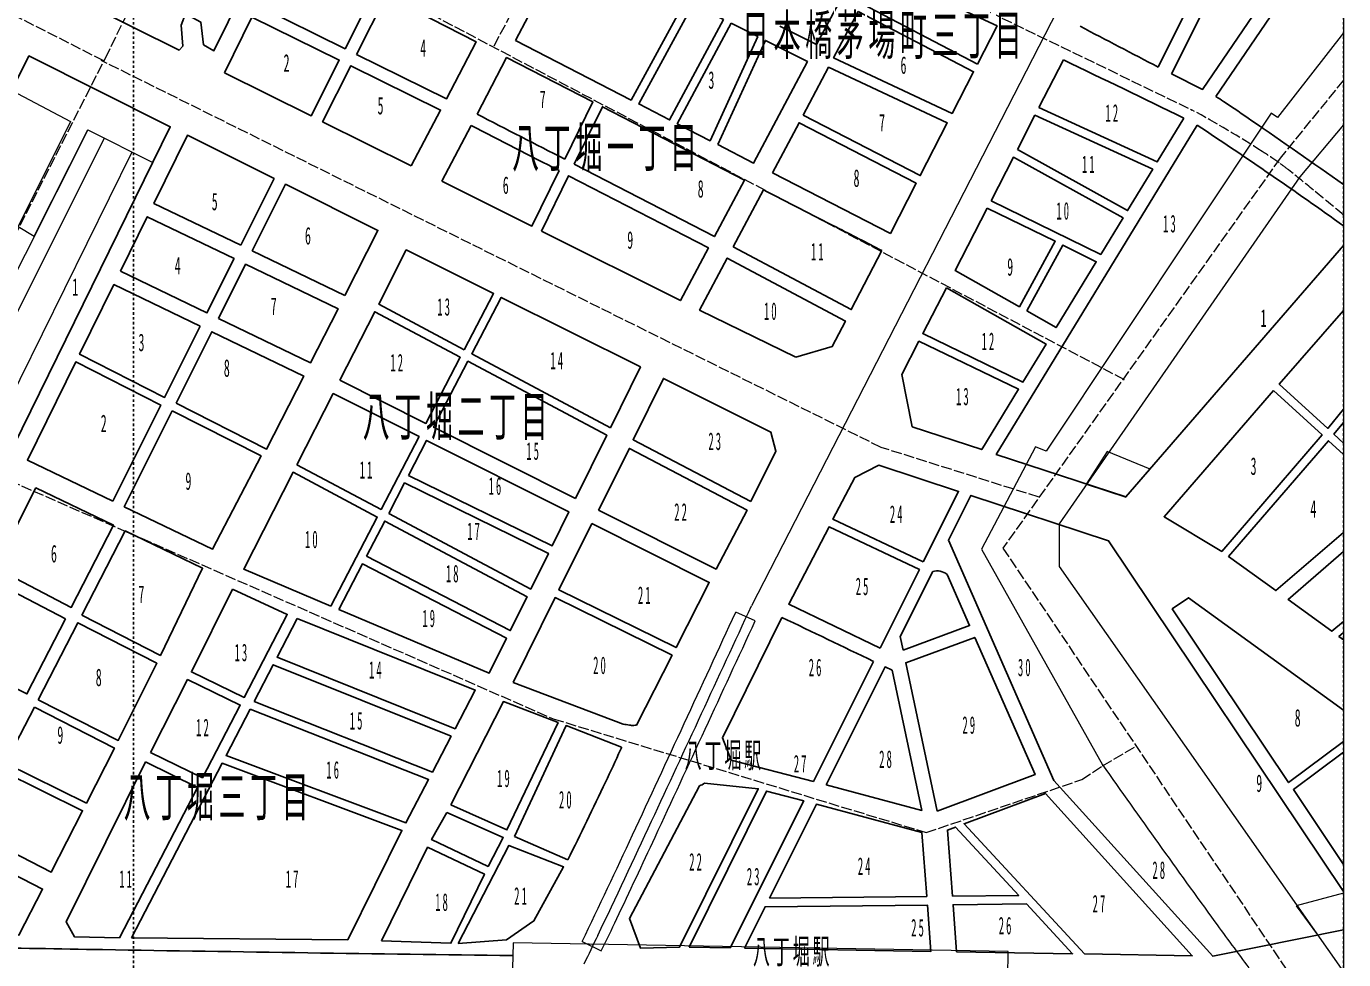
# Model space of a CAD drawing. Units: millimetres, scale not verified. Extents: x -73 to 77, y -72 to 79.
# Drawn here: x 22.6 to 77, y -15.8 to 22.8 of the extents above; entities that cross this region are included whole.
import ezdxf
from ezdxf.enums import TextEntityAlignment as Align

# ---------------------------------------------------------------- set-up
doc = ezdxf.new("R2010")
doc.units = ezdxf.units.MM
doc.header["$LTSCALE"] = 0.25
doc.linetypes.add('USER1', pattern=[0.70556, 0.35278, -0.35278])
doc.linetypes.add('USER3', pattern=[2.11668, 1.7639, -0.35278])
for name, color, linetype in [('0-0_01 グリッド', 7, 'USER1'), ('0-4_05 町名', 7, 'Continuous'), ('0-5_06 駅名・鉄道名', 7, 'Continuous'), ('0-6_07 街区符号', 7, 'Continuous'), ('0-8_09 鉄道地下', 7, 'Continuous'), ('1-9_26 道路', 7, 'Continuous')]:
    doc.layers.add(name, color=color, linetype=linetype)
for name, color, linetype, lineweight in [('0-2_03 施設名・公園名', 7, 'Continuous', 18), ('0-7_08 地下鉄', 7, 'Continuous', 18), ('0-C_13 町界', 30, 'USER3', 18), ('1-1_18 高速分離帯', 5, 'Continuous', 18), ('1-2_19 鉄道駅', 6, 'Continuous', 18), ('1-D_30 公園・緑地', 3, 'Continuous', 18), ('1-E_31 地形', 7, 'Continuous', 18), ('1-F_32 海・河川', 150, 'Continuous', 18)]:
    doc.layers.add(name, color=color, linetype=linetype, lineweight=lineweight)
doc.styles.add('ＭＳ ゴシック', font='')
doc.styles.get('ＭＳ ゴシック').set_extended_font_data('MS Gothic')

msp = doc.modelspace()

# ---------------------------------------------------------------- linework, layer by layer
at = {"layer": '0-0_01 グリッド'}
for p, q in [((26.9854, -71.1492), (26.9854, 78.6565)), ((76.9858, -71.1492), (76.9858, 78.6565))]:
    msp.add_line(p, q, dxfattribs=at)
at = {"layer": '0-2_03 施設名・公園名'}
msp.add_lwpolyline([(76.9889, -71.1492), (-73.0153, -71.1492), (-73.0153, 78.6565), (76.9889, 78.6565)], close=True, dxfattribs=at)
at = {"layer": '0-7_08 地下鉄'}
for p, q in [((52.6726, -1.8097), (51.8712, -1.4411)), ((45.5274, -15.0541), (46.3163, -15.4486))]:
    msp.add_line(p, q, dxfattribs=at)
msp.add_lwpolyline([(76.9889, 46.5639), (76.0701, 44.7262), (74.0926, 40.8718), (66.9633, 26.9735), (52.522, -1.1793)], dxfattribs=at)
for centre, radius, start, end in [((-2057.1689, 969.0524), 2321.6175, 335.03979, 335.29006), ((-3021.6528, 1417.7985), 3385.8601, 335.05674, 335.22289), ((-2127.8611, 1001.7641), 2400.3932, 335.0512, 335.28611), ((-275.353, 139.5404), 356.6524, 334.35699, 335.19465), ((-217.6266, 112.036), 292.236, 334.2218, 335.17818), ((-478.6624, 234.2845), 581.3602, 334.70542, 335.07257), ((-29.9513, 22.0997), 85.0095, 333.78794, 334.78579), ((102.9556, -42.8205), 63.3184, 153.73984, 154.93571)]:
    msp.add_arc(centre, radius, start, end, dxfattribs=at)
at = {"layer": '0-8_09 鉄道地下'}
for centre, radius, start, end in [((46.1251, 1240.7678), 1256.329, 268.82361, 269.06906), ((104.6184, 4798.9), 4814.9419, 269.06102, 269.2627)]:
    msp.add_arc(centre, radius, start, end, dxfattribs=at)
at = {"layer": '0-C_13 町界'}
for p, q in [((25.7638, 21.3404), (-13.6229, 41.3972)), ((46.8017, 30.8944), (70.7322, 19.3116)), ((67.932, 8.1587), (29.479, 28.4436))]:
    msp.add_line(p, q, dxfattribs=at)
for points in [[(-2.0969, -52.4385), (-1.5677, -51.6447), (2.2708, -40.0436), (5.2984, -27.9967), (5.4162, -22.5287), (5.1813, -17.7661), (8.1799, -12.7097), (17.6457, 5.3995), (25.8265, 21.4579), (33.5139, 37.127), (44.0973, 58.5288), (54.3383, 78.6565)], [(41.8869, 21.9723), (54.8812, 46.1374), (61.5841, 58.7492)], [(-21.814, 24.6619), (15.8233, 5.9876), (21.3726, 4.2158), (44.3323, -5.8536), (59.7375, -10.5572), (66.1661, -8.3668), (67.028, -7.7939), (68.4391, -6.9705)], [(64.4063, 3.308), (57.8799, 5.3658), (25.6591, 21.3583)], [(76.9889, 20.5518), (74.3661, 17.3272), (62.9125, 1.202), (74.6128, -16.2017), (76.9889, -20.0874)]]:
    msp.add_lwpolyline(points, dxfattribs=at)
for centre, radius, start, end in [((48.7857, -21.0789), 45.9678, 57.29434, 61.4822), ((58.9192, -5.1371), 27.0782, 55.34047, 57.11064), ((68.509, 9.0887), 9.9253, 51.29806, 54.17347), ((28.7347, -41.0656), 73.9365, 50.52527, 51.54582), ((-79.8459, -173.442), 245.1475, 50.22631, 50.60538)]:
    msp.add_arc(centre, radius, start, end, dxfattribs=at)
at = {"layer": '1-1_18 高速分離帯'}
msp.add_line((26.9055, 17.5401), (21.1646, 5.9025), dxfattribs=at)
for points in [[(25.1072, 18.4889), (21.2066, 10.766), (18.8129, 6.9719), (17.0318, 4.018), (10.1133, -9.9433)], [(25.7727, 18.1465), (21.846, 10.2861), (19.5371, 6.7624), (17.7656, 3.8558), (13.9987, -3.6666)]]:
    msp.add_lwpolyline(points, dxfattribs=at)
at = {"layer": '1-2_19 鉄道駅'}
msp.add_lwpolyline([(63.1309, -15.4669), (42.6697, -15.1141), (42.6511, -16.1721), (63.1123, -16.5248)], close=True, dxfattribs=at)
at = {"layer": '1-9_26 道路'}
for p, q in [((15.6214, 7.4242), (22.6584, 21.5496)), ((64.3973, 19.4129), (65.4102, 21.3852)), ((39.7255, 16.3681), (40.9361, 18.6774)), ((51.7675, 13.663), (53.016, 16.0132)), ((47.2179, -6.0689), (42.6773, -4.3515)), ((44.9352, -11.6834), (42.7303, -10.7133))]:
    msp.add_line(p, q, dxfattribs=at)
for points in [[(29.8842, 22.0081), (29.7663, 22.949), (29.1414, 23.2869), (28.965, 22.8242), (29.027, 21.9564), (28.8775, 21.7893), (25.134, 23.6504), (25.2829, 23.8161), (26.253, 23.3751), (27.3113, 24.2571), (26.6575, 24.5365), (26.3564, 24.3601), (25.1947, 24.9189), (25.0486, 25.2782), (31.2877, 37.7878), (36.8612, 35.0448), (30.3127, 21.7642)], [(69.8799, 20.8095), (73.4849, 28.0202), (75.7249, 26.8791), (71.158, 20.1625)], [(32.1166, 23.6318), (33.3541, 26.1443), (36.9563, 24.2891), (35.7284, 21.8493)], [(42.7751, 22.1848), (44.9207, 26.2763), (49.7907, 23.8412), (47.55, 19.7257)], [(36.2025, 21.615), (37.4269, 24.0466), (41.1518, 22.1276), (39.9212, 19.7801)], [(50.1063, 23.6835), (51.3645, 23.0544), (49.1389, 18.9071), (47.8642, 19.5638)], [(30.7503, 20.8557), (31.883, 23.157), (35.49, 21.3766), (34.3277, 19.067)], [(51.68, 22.8966), (52.7804, 22.3464), (50.8112, 18.0452), (49.4524, 18.7452)], [(56.9338, 23.3872), (61.6957, 20.8957), (60.8117, 19.1731), (55.9175, 21.4744)], [(51.1254, 17.8839), (53.096, 22.1883), (54.8364, 21.3187), (52.6061, 17.1212)], [(38.4632, 16.9992), (34.801, 18.8303), (35.9648, 21.1423), (39.6752, 19.3116)], [(54.6552, 19.0987), (55.7108, 21.0845), (60.6098, 18.7804), (59.4922, 16.6024)], [(45.1977, 17.0706), (46.3608, 19.4453), (52.2333, 16.4201), (50.9889, 14.0785)], [(63.5064, 17.6772), (64.2361, 19.0987), (69.102, 16.8642), (68.0588, 15.1537)], [(53.3888, 16.714), (54.4899, 18.7873), (59.3309, 16.2889), (58.2643, 14.2111)], [(31.4186, 13.7222), (27.8322, 15.452), (29.2199, 18.2684), (32.7973, 16.4797)], [(62.4219, 15.5647), (63.3452, 17.363), (67.8755, 14.8522), (66.955, 13.3426)], [(43.8451, 14.3086), (44.9648, 16.5955), (50.7409, 13.6113), (49.5861, 11.4381)], [(35.7188, 11.649), (31.8954, 13.4928), (33.2707, 16.243), (37.0851, 14.3355)], [(62.2607, 15.2512), (65.074, 13.889), (63.5932, 11.1832), (60.9384, 12.6753)], [(26.4514, 12.6505), (27.5594, 14.8984), (31.1423, 13.1703), (30.022, 10.9286)], [(63.8999, 11.0082), (65.3895, 13.7305), (66.7703, 13.0405), (65.1098, 10.3167)], [(40.6543, 9.4052), (37.1196, 11.2907), (38.2592, 13.5286), (41.8649, 11.7255)], [(54.35, 9.0999), (50.375, 11.0433), (51.5188, 13.1958), (56.4054, 10.5896), (55.8617, 9.5316)], [(30.4988, 10.6985), (31.6191, 12.9402), (35.4384, 11.0988), (34.3022, 8.8643)], [(29.7457, 10.3763), (28.2739, 7.4328), (24.7599, 9.216), (26.1786, 12.0962)], [(46.6984, 6.1816), (40.9657, 9.2391), (42.1805, 11.5677), (47.9359, 8.6903)], [(60.5753, 11.9683), (64.6964, 9.6387), (63.7393, 8.0695), (59.601, 10.0704)], [(35.5183, 8.1432), (36.9597, 10.9758), (40.4917, 9.092), (39.0695, 6.358)], [(28.7459, 7.1931), (30.2225, 10.1466), (34.0224, 8.3141), (32.4866, 5.2951)], [(59.1663, 6.2177), (58.7363, 8.3854), (59.4398, 9.7562), (63.5553, 7.767), (62.0354, 5.2748)], [(26.129, 3.143), (22.606, 4.8449), (24.6035, 8.8998), (28.1161, 7.1173)], [(45.2514, 3.2518), (39.3851, 6.1998), (40.8031, 8.926), (46.542, 5.8653)], [(52.491, 3.1344), (47.6327, 5.6841), (48.8826, 8.2166), (53.3172, 5.999), (53.5328, 5.2132)], [(74.096, 7.7174), (76.1004, 5.8805), (71.949, 1.0683), (69.5678, 2.5029)], [(33.7427, 4.6516), (35.2386, 7.5927), (38.785, 5.8109), (37.2202, 2.8023)], [(28.5881, 6.8778), (32.2599, 5.0144), (30.2486, 1.1531), (26.6058, 2.9128)], [(38.3502, 4.211), (39.0998, 5.6524), (44.9779, 2.6986), (44.2896, 1.3036)], [(46.1975, 2.7764), (47.477, 5.3237), (52.3422, 2.7695), (51.0578, 0.3331)], [(59.6203, 0.6318), (55.8893, 2.3954), (56.7885, 4.1235), (57.78, 4.6309), (61.0783, 3.5467)], [(35.1435, -1.1906), (31.5461, 0.3342), (33.5821, 4.3371), (37.0569, 2.4891)], [(37.5316, 2.6362), (38.1876, 3.8978), (44.1332, 0.987), (43.4049, -0.4875)], [(21.2714, 0.3848), (22.9595, 3.6942), (26.1627, 2.1473), (24.4195, -1.2475)], [(36.6104, 0.8658), (37.3683, 2.323), (43.2485, -0.8044), (42.556, -2.208)], [(45.9239, 2.2231), (50.7802, -0.2181), (49.4035, -2.9087), (44.5659, -0.5278)], [(24.8495, -1.5675), (26.6395, 1.9172), (29.8407, 0.371), (28.103, -3.2332)], [(57.8413, -2.9266), (54.0647, -1.1111), (55.726, 2.0819), (59.4629, 0.3159)], [(35.4694, -1.3288), (36.4478, 0.5529), (42.3996, -2.5242), (41.6878, -3.9653)], [(24.1777, -1.7181), (22.5819, -4.8242), (19.431, -3.2222), (21.0309, -0.0865)], [(31.0748, -0.4978), (33.3444, -1.5355), (31.5619, -4.9706), (29.3846, -3.9154)], [(23.0532, -5.0643), (24.6889, -1.881), (27.9583, -3.5557), (26.3615, -6.7459)], [(33.7516, -1.7084), (41.1077, -4.6637), (40.2746, -6.2629), (32.9234, -3.3049)], [(60.1915, -9.668), (58.8948, -3.533), (61.7474, -2.4863), (64.2368, -8.157)], [(31.9705, -5.1411), (32.7601, -3.6191), (40.1106, -6.5771), (39.3417, -8.053)], [(55.6047, -8.5825), (58.0432, -3.7066), (58.3291, -3.843), (59.5542, -9.6398)], [(27.6917, -7.243), (29.2241, -4.2309), (31.3986, -5.2852), (29.8373, -8.2931)], [(22.8919, -5.3782), (26.2013, -7.0604), (25.0438, -9.3373), (21.7061, -7.6861)], [(40.0969, -9.409), (42.2749, -5.1411), (44.5342, -6.0066), (42.4182, -10.448)], [(31.8072, -5.4553), (39.178, -8.3668), (38.2461, -10.1552), (30.8123, -7.3722)], [(21.5449, -7.9999), (24.8839, -9.6512), (23.5934, -12.1878), (20.2716, -10.4797)], [(27.4912, -7.6368), (29.6333, -8.6862), (26.4073, -14.9019), (24.5477, -14.864), (24.2025, -14.2397)], [(26.9, -14.9101), (30.649, -7.6871), (38.0822, -10.4697), (35.8414, -14.9894)], [(49.9444, -15.2974), (53.1477, -8.8378), (54.6807, -9.2477), (51.6414, -15.3259)], [(66.2791, -15.575), (61.3036, -10.1938), (64.6709, -8.9363), (70.7343, -15.6508)], [(39.9336, -9.7221), (42.2638, -10.7656), (41.6403, -11.9549), (39.3045, -10.8487)], [(53.262, -13.2685), (55.2023, -9.3879), (59.5628, -10.5552), (59.7623, -13.1986)], [(60.8227, -13.1869), (60.6167, -10.4508), (60.9467, -10.3271), (63.5629, -13.1572)], [(18.303, -14.412), (19.9147, -11.1887), (23.2337, -12.8954), (22.2532, -14.7944)], [(37.2333, -15.0338), (39.1412, -11.1618), (41.4866, -12.2719), (40.1003, -15.1292)], [(40.4007, -15.1361), (42.4981, -11.0867), (44.7588, -11.9776), (43.531, -14.2101), (42.3996, -14.9935)], [(52.2285, -15.3359), (53.0849, -13.623), (59.7891, -13.551), (59.9332, -15.4675)], [(60.9963, -15.4851), (60.8496, -13.5397), (63.8861, -13.5066), (65.7905, -15.5668)]]:
    msp.add_lwpolyline(points, close=True, dxfattribs=at)
for points in [[(76.9889, 27.2946), (76.2237, 26.5143), (71.7072, 19.8725)], [(67.6213, 25.7643), (70.8397, 24.1454), (69.3273, 21.0852)], [(56.8966, 25.1966), (55.2085, 22.0198), (53.6968, 22.7753)], [(61.8569, 21.2092), (57.0992, 23.6986), (57.6732, 24.7783)], [(58.132, 24.903), (62.6672, 22.7884), (61.8569, 21.2092)], [(22.6584, 21.5496), (28.5096, 18.6236), (21.6669, 4.6912), (17.8986, 6.1123), (15.7571, 7.0201)], [(41.1814, 19.1456), (42.4065, 21.4817), (45.966, 19.6582), (44.8036, 17.2838)], [(70.387, 18.9723), (69.2866, 17.1667), (64.3973, 19.4129)], [(70.9355, 18.686), (62.6379, 5.0771), (67.9851, 3.3194), (76.9889, 13.7102)], [(44.5707, 16.8091), (43.4483, 14.5174), (39.7255, 16.3681)], [(57.9019, 13.5045), (56.6465, 11.0605), (51.7675, 13.663)], [(76.9889, 11.0309), (74.3289, 7.982), (76.3285, 6.1499), (76.9889, 6.9402)], [(76.9889, 6.4014), (76.5889, 5.9115), (76.9889, 5.5453)], [(76.9889, 5.0667), (76.3608, 5.6421), (72.235, 0.8602), (74.1808, -0.5529), (76.9889, 1.8518)], [(76.9889, -12.9877), (67.274, 1.5107), (61.5861, 3.38), (60.6601, 1.5279), (65.0161, -8.3975), (71.579, -15.6656), (76.9889, -14.5808)], [(76.9889, 1.068), (74.6941, -0.925), (76.4973, -2.2348), (76.9889, -1.8263)], [(58.7846, -3.01), (58.6674, -2.4574), (60.0131, 0.2339)], [(60.6056, 0.1154), (61.5344, -2.0006), (58.7846, -3.01)], [(42.6773, -4.3515), (44.4095, -0.8437), (49.2423, -3.2229), (47.765, -6.1099)], [(76.9889, -5.5025), (70.5841, -0.8513), (69.9068, -1.3095), (74.7168, -8.4884), (76.9889, -6.7845)], [(51.6807, -7.5617), (51.3224, -6.6329), (53.7795, -1.6588)], [(76.9889, -2.2851), (76.7922, -2.4488), (76.9889, -2.5918)], [(57.565, -3.4792), (55.0831, -8.4429), (51.6807, -7.5617)], [(42.7303, -10.7133), (44.8649, -6.1333), (47.158, -7.0242)], [(76.9889, -7.2254), (74.9139, -8.7819), (76.9889, -11.8784)], [(50.5803, -8.5074), (52.7997, -8.7444), (49.5537, -15.2905), (47.9345, -15.3277), (47.4791, -14.1033), (50.3695, -8.6173)]]:
    msp.add_lwpolyline(points, dxfattribs=at)
for centre, radius, start, end in [((729.9667, 1287.4817), 1428.3573, 242.30437, 242.45036), ((-167.6485, -465.6456), 539.9216, 63.84057, 64.4275), ((68.565, 14.5898), 6.1465, 55.72612, 59.25549), ((22.8613, -53.6407), 88.2696, 55.23433, 56.1522), ((415.6384, 743.2328), 815.1812, 242.65455, 242.9408), ((356.645, 628.3936), 686.6047, 242.62504, 242.96606), ((-35.1527, -142.0306), 192.5734, 54.38528, 56.57139), ((-1153.3636, -1752.2261), 2154.3522, 55.17297, 55.29581), ((274.6547, 444.7996), 482.6815, 242.66566, 243.06536), ((-32.6067, -159.911), 195.6138, 62.43916, 63.06162), ((60.1945, -0.3994), 0.6588, 51.39163, 105.98851), ((-1481.8276, -3199.7774), 3547.6825, 64.28373, 64.35157), ((47.8262, -3.3611), 2.7753, 257.33913, 262.87764), ((47.6448, -4.882), 1.2437, 262.48128, 270.72282), ((47.6591, -5.7601), 0.3655, 270.21812, 286.83702), ((46.2869, -6.7202), 0.9226, 332.80476, 340.75949), ((-46.8986, 35.813), 103.3551, 334.63267, 335.4426), ((-92.3048, 56.6705), 153.3202, 333.52386, 334.8593), ((50.2913, -8.2101), 0.4146, 280.8679, 314.19328)]:
    msp.add_arc(centre, radius, start, end, dxfattribs=at)
at = {"layer": '1-D_30 公園・緑地'}
for points in [[(22.8844, 14.1047), (25.1072, 18.4889), (27.7902, 17.1391), (28.5144, 18.6136), (22.6632, 21.5392), (21.9583, 20.1247), (24.3837, 18.8451), (22.2229, 14.4974)], [(66.3535, 3.8465), (67.9896, 3.309), (68.9938, 4.468), (67.2244, 5.197)]]:
    msp.add_lwpolyline(points, close=True, dxfattribs=at)
msp.add_lwpolyline([(76.9889, -13.0663), (75.0297, -13.5886), (75.9116, -14.7792), (76.9889, -14.5787)], dxfattribs=at)
at = {"layer": '1-E_31 地形'}
for points in [[(76.9889, 22.497), (74.2566, 19.0015), (73.992, 19.1779), (64.7019, 5.2138), (64.2609, 5.3902), (62.0271, 1.1569), (67.0246, -7.7512)], [(76.9889, 18.6946), (75.175, 16.5479), (65.2386, 2.2018), (65.2386, 0.4379), (76.9889, -16.3116)]]:
    msp.add_lwpolyline(points, dxfattribs=at)
for centre, radius, start, end in [((504.293, 299.9674), 534.6909, 215.13517, 215.99163), ((213.0554, 88.6746), 174.8801, 216.0549, 216.82816)]:
    msp.add_arc(centre, radius, start, end, dxfattribs=at)
at = {"layer": '1-F_32 海・河川'}
msp.add_lwpolyline([(76.9889, 22.497), (74.2566, 19.0015), (73.992, 19.1779), (64.7019, 5.2138), (64.2609, 5.3902), (62.0271, 1.1569), (67.0246, -7.7512)], dxfattribs=at)
for centre, radius, start, end in [((504.293, 299.9674), 534.6909, 215.13517, 215.99163), ((213.0554, 88.6746), 174.8801, 216.0549, 216.82816)]:
    msp.add_arc(centre, radius, start, end, dxfattribs=at)

# ---------------------------------------------------------------- texts
at = {"layer": '0-4_05 町名', "char_height": 1.636, "attachment_point": 7, "style": 'ＭＳ ゴシック'}
for s, insert in [('\\T1.17;\\W0.5;日本橋茅場町三丁目', (52.1286, 21.4138)), ('\\T1.17;\\W0.5;八丁堀一丁目', (42.6332, 16.7684)), ('\\T1.17;\\W0.5;八丁堀二丁目', (36.4595, 5.6565)), ('\\T1.17;\\W0.5;八丁堀三丁目', (26.5817, -10.0718))]:
    msp.add_mtext(s, dxfattribs=dict(at, insert=insert))
at = {"layer": '0-5_06 駅名・鉄道名', "insert": (52.584, -16.1021), "char_height": 1.028, "attachment_point": 7, "style": 'ＭＳ ゴシック'}
msp.add_mtext('\\T1.17;\\W0.5;八丁堀駅', dxfattribs=at)
at = {"layer": '0-6_07 街区符号', "style": 'ＭＳ ゴシック', "width": 0.5}
for s, p in [('4', (38.8349, 21.2977)), ('2', (33.1904, 20.6803)), ('6', (58.6788, 20.5922)), ('3', (50.7412, 19.9748)), ('5', (37.071, 18.9164)), ('7', (43.7738, 19.181)), ('7', (57.7968, 18.2109)), ('6', (42.2449, 15.6284)), ('8', (50.3003, 15.4768)), ('8', (56.7385, 15.9178)), ('5', (30.2207, 14.9522)), ('6', (34.0724, 13.5366)), ('9', (47.3898, 13.3602)), ('4', (28.6925, 12.3018)), ('9', (63.0885, 12.2477)), ('1', (24.4591, 11.4199)), ('7', (32.6613, 10.6261)), ('1', (73.5541, 10.1311)), ('3', (27.1932, 9.1268)), ('8', (30.721, 8.0685)), ('2', (25.6346, 5.7799)), ('3', (73.1428, 4.0115)), ('9', (29.1335, 3.3941)), ('4', (75.6122, 2.2476)), ('6', (23.5772, 0.3955)), ('7', (27.1932, -1.2802)), ('8', (25.4293, -4.7198)), ('8', (74.9652, -6.391)), ('9', (23.8418, -7.1011)), ('9', (73.3777, -9.0955))]:
    msp.add_text(s, height=0.7255, dxfattribs=at).set_placement(p, align=Align.BOTTOM_LEFT)
at = {"layer": '0-6_07 街区符号', "char_height": 0.7255, "attachment_point": 7, "style": 'ＭＳ ゴシック'}
for s, insert in [('\\T1.37;\\W0.45;12', (67.1455, 18.8283)), ('\\T1.37;\\W0.45;11', (66.1754, 16.7116)), ('\\T1.37;\\W0.45;10', (65.117, 14.7713)), ('\\T1.37;\\W0.45;13', (69.5268, 14.2421)), ('\\T1.37;\\W0.45;11', (54.9746, 13.0956)), ('\\T1.37;\\W0.45;13', (39.5405, 10.8025)), ('\\T1.37;\\W0.45;10', (53.0343, 10.6261)), ('\\T1.37;\\W0.45;12', (62.0302, 9.3914)), ('\\T1.37;\\W0.45;14', (44.2148, 8.5976)), ('\\T1.37;\\W0.45;12', (37.6002, 8.5094)), ('\\T1.37;\\W0.45;13', (60.9719, 7.0983)), ('\\T1.37;\\W0.45;15', (43.215, 4.8394)), ('\\T1.37;\\W0.45;23', (50.7412, 5.2462)), ('\\T1.37;\\W0.45;11', (36.3358, 4.0752)), ('\\T1.37;\\W0.45;16', (41.6572, 3.3941)), ('\\T1.37;\\W0.45;22', (49.3301, 2.3358)), ('\\T1.37;\\W0.45;24', (58.2378, 2.2476)), ('\\T1.37;\\W0.45;17', (40.7752, 1.542)), ('\\T1.37;\\W0.45;10', (34.0724, 1.1893)), ('\\T1.37;\\W0.45;18', (39.8933, -0.2219)), ('\\T1.37;\\W0.45;21', (47.8308, -1.1038)), ('\\T1.37;\\W0.45;25', (56.8267, -0.751)), ('\\T1.37;\\W0.45;19', (38.9231, -2.074)), ('\\T1.37;\\W0.45;13', (31.1619, -3.4851)), ('\\T1.37;\\W0.45;14', (36.7182, -4.1906)), ('\\T1.37;\\W0.45;20', (45.9787, -4.0143)), ('\\T1.37;\\W0.45;26', (54.8864, -4.1024)), ('\\T1.37;\\W0.45;30', (63.5295, -4.1024)), ('\\T1.37;\\W0.45;12', (29.5744, -6.5719)), ('\\T1.37;\\W0.45;15', (35.9245, -6.3073)), ('\\T1.37;\\W0.45;29', (61.2364, -6.4837)), ('\\T1.37;\\W0.45;16', (34.9543, -8.3358)), ('\\T1.37;\\W0.45;27', (54.269, -8.0712)), ('\\T1.37;\\W0.45;28', (57.7968, -7.8948)), ('\\T1.37;\\W0.45;19', (42.0099, -8.6886)), ('\\T1.37;\\W0.45;20', (44.5676, -9.5705)), ('\\T1.37;\\W0.45;22', (49.9475, -12.1282)), ('\\T1.37;\\W0.45;24', (56.9149, -12.3046)), ('\\T1.37;\\W0.45;28', (69.0858, -12.481)), ('\\T1.37;\\W0.45;11', (26.3994, -12.8338)), ('\\T1.37;\\W0.45;17', (33.2786, -12.8338)), ('\\T1.37;\\W0.45;23', (52.3287, -12.7456)), ('\\T1.37;\\W0.45;21', (42.7155, -13.5393)), ('\\T1.37;\\W0.45;18', (39.4523, -13.8039)), ('\\T1.37;\\W0.45;27', (66.6163, -13.858)), ('\\T1.37;\\W0.45;25', (59.1198, -14.8622)), ('\\T1.37;\\W0.45;26', (62.7358, -14.774))]:
    msp.add_mtext(s, dxfattribs=dict(at, insert=insert))
at = {"layer": '0-7_08 地下鉄', "insert": (49.7618, -7.9882), "char_height": 1.028, "attachment_point": 7, "style": 'ＭＳ ゴシック'}
msp.add_mtext('\\T1.17;\\W0.5;八丁堀駅', dxfattribs=at)

doc.saveas('drawing.dxf')
